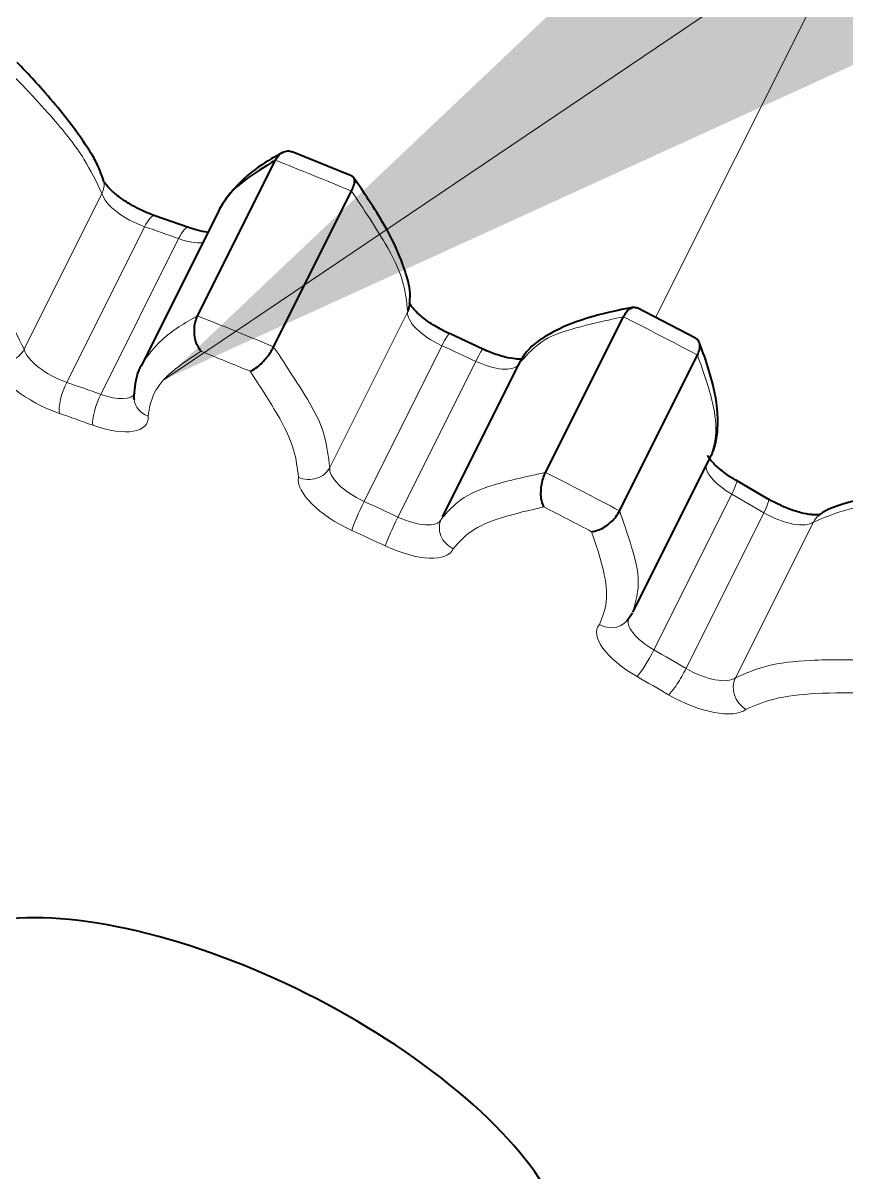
# Model space of a CAD drawing. Header units: inches. Extents: x 0 to 11, y 0 to 8.5.
# Drawn here: x 3.8885 to 3.9748, y 5.4853 to 5.6059 of the extents above; entities that cross this region are included whole.
import ezdxf

# ---------------------------------------------------------------- set-up
doc = ezdxf.new("R2010")
doc.units = ezdxf.units.IN
doc.header["$LTSCALE"] = 0.5
doc.header["$MEASUREMENT"] = 0
doc.linetypes.add('ONS_PHANTOM', pattern=[0.49999999999999994, 0.25, -0.05, 0.05, -0.05, 0.05, -0.05])
for name, color, linetype, lineweight in [('ANNOTATION_LINES', 7, 'Continuous', 13), ('EXPLODE_LINES', 7, 'ONS_PHANTOM', 13), ('TANGENT_LINES', 7, 'Continuous', 15), ('Visible', 7, 'Continuous', 40)]:
    doc.layers.add(name, color=color, linetype=linetype, lineweight=lineweight)

msp = doc.modelspace()

# ---------------------------------------------------------------- linework, layer by layer
at = {"layer": 'ANNOTATION_LINES', "color": 7}
msp.add_line((3.903289779908993, 5.568474268899156, -0.2083413760521762), (5.08211140703416, 6.363548852293155, 0.2083413760521762), dxfattribs=at)
msp.add_solid([(4.069294567751205, 5.644252962563418), (3.903289779908993, 5.568474268899156), (4.035744462355108, 5.693996207611473)], dxfattribs=at)
at = {"layer": 'EXPLODE_LINES'}
msp.add_line((3.954869516188228, 5.574991672167077), (4.1121281530178, 5.88950894582622), dxfattribs=at)
at = {"layer": 'TANGENT_LINES'}
for p, q in [((3.896806816375683, 5.588002413512892), (3.888641850566406, 5.571672481894337)), ((3.893110470103352, 5.568190970088962), (3.90127543591263, 5.584520901707517)), ((3.904842029081543, 5.583267527533784), (3.896677063272266, 5.566937595915229)), ((3.928871232200483, 5.575613804935328), (3.920706266391206, 5.559283873316773)), ((3.9242933723322, 5.555710305064436), (3.932458338141477, 5.572040236682991)), ((3.936014208754564, 5.570398004051295), (3.927849242945287, 5.554068072432741)), ((3.954691045578501, 5.540144592118276), (3.962856011387779, 5.55647452373683)), ((3.966222853244477, 5.554525781048691), (3.9580578874352, 5.538195849430137)), ((3.963245621857548, 5.537217699650303), (3.971410587666826, 5.553547631268858))]:
    msp.add_line(p, q, dxfattribs=at)
for centre, major_axis, ratio, start_param, end_param in [((3.916798912643274, 5.510516682202664), (0.1605177369562349, -0.08025886847811749), 0.4082482904638632, 1.734434599912879, 1.783152902215991), ((3.894547583088424, 5.588747968948407), (-0.002418858768263001, -0.0006317612359089504), 0.8596111946240661, 2.496427582690767, 3.097432109660005), ((3.916798912643274, 5.510516682202664), (0.1364400764128, -0.06822003820640003), 0.4082482904638631, 1.858124214764678, 1.883862762620616), ((3.916798912643274, 5.510516682202664), (0.1605177369562349, -0.08025886847811749), 0.4082482904638632, 1.510035124656465, 1.558753426959577), ((3.886382617279147, 5.572418037329852), (-0.002418858768263019, -0.0006317612359088779), 0.8596111946240678, 0.9256312558954777, 2.496427582691369), ((3.892658195717575, 5.57034707297121), (0.003975163091728432, -0.001987581545864217), 0.4082482904638632, 9.76805461711674, 11.30864072339005), ((3.907613326107838, 5.492145509131791), (0.1582816689787351, -0.07914083448936758), 0.4082482904638632, 1.742859057897278, 1.77472844423161), ((3.916798912643274, 5.510516682202664), (0.1364400764128, -0.06822003820640003), 0.4082482904638631, 1.633724739508259, 1.659463287364197), ((3.896328701093965, 5.56905718191119), (0.003975163091728432, -0.001987581545864217), 0.4082482904638632, 11.28290217553394, 12.5592584415031), ((3.907613326107837, 5.49214550913179), (0.1342040084353002, -0.06710200421765011), 0.4082482904638631, 1.858124214764668, 1.883862762620606), ((3.9184318475771, 5.560285752589382), (-0.002460045284256895, 0.0004451709777213863), 0.9064282742438462, 1.311571370577352, 2.882367697372421), ((3.924749607566852, 5.557502785466618), (0.003975163091728432, -0.001987581545864217), 0.4082482904638632, 9.543655141860265, 11.08424124813347), ((3.962101197946253, 5.55572133698649), (-0.001240779739861083, -0.00217036071590652), 0.1235261564069001, 1.994784838155272, 3.152202283872171), ((3.916798912643274, 5.510516682202664), (0.1364400764128, -0.06822003820640003), 0.4082482904638631, 1.409325264251846, 1.435063812107781), ((3.965412861826957, 5.553804531550483), (-0.001263939218244409, -0.002156955644556399), 0.1467625393379273, 1.996231602013948, 3.142061873527586), ((3.907613326107838, 5.492145509131791), (0.1582816689787351, -0.07914083448936758), 0.4082482904638632, 1.51845958264086, 1.550328968975196), ((3.928409077987208, 5.555812706610285), (0.003975163091728432, -0.001987581545864217), 0.4082482904638632, 11.05850270027743, 12.56637061435906), ((3.907613326107837, 5.492145509131791), (0.1342040084353002, -0.06710200421765011), 0.4082482904638631, 1.633724739508252, 1.659463287364189), ((3.949989770219323, 5.544838987882973), (-0.001883645162587756, 0.00164373991296061), 0.9077932552781861, 1.802098529154928, 3.372894855949824), ((3.956032912893844, 5.541483567588279), (0.003975163091728432, -0.001987581545864217), 0.4082482904638632, 9.42477796076927, 10.85984177287703), ((3.953936232136976, 5.539391405367936), (-0.001240779739861083, -0.00217036071590652), 0.1235261564069001, 0.4239885113604281, 1.994784838155272), ((3.957247896017679, 5.537474599931929), (-0.001263939218244409, -0.002156955644556399), 0.1467625393379273, 0.4254352752190034, 1.996231602013985), ((3.959497847230673, 5.539478048546646), (0.003975163091728432, -0.001987581545864217), 0.4082482904638632, 10.83410322502109, 12.3746893312943), ((3.907613326107837, 5.492145509131791), (0.1342040084353002, -0.06710200421765011), 0.4082482904638631, 1.409325264251841, 1.435063812107779)]:
    msp.add_ellipse(centre, major_axis=major_axis, ratio=ratio, start_param=start_param, end_param=end_param, dxfattribs=at)
at = {"layer": 'TANGENT_LINES', "extrusion": (0, 0, -1)}
for centre, major_axis, ratio, start_param, end_param in [((3.900823161526853, 5.586677004589765), (-0.003975163091728432, 0.001987581545864217), 0.4082482904638632, 10.68250785173878, 12.2230939580119), ((3.901529844662093, 5.583308072824792), (-0.0008154368459554072, -0.002363273735786504), 0.2811436768370424, 2.010207644721332, 3.134858017227302), ((3.905037986201664, 5.582075239755458), (-0.0008421697559494673, -0.00235387979773055), 0.2586991063323808, 2.007147850761132, 3.15653755167668), ((3.904493666903242, 5.585387113529745), (-0.003975163091728432, 0.001987581545864217), 0.4082482904638632, 10.00264165206233, 10.70824639959451), ((3.908633946833997, 5.49418675058411), (-0.1605177369562349, 0.08025886847811749), 0.4082482904638632, 1.358439751373802, 1.40715805367691), ((3.932914573376129, 5.573832717085173), (-0.003975163091728432, 0.001987581545864217), 0.4082482904638632, 10.90690732699498, 12.44749343326809), ((3.932201701375923, 5.571031948988844), (-0.001036197496012825, -0.002275147192877144), 0.08083547432620183, 1.992799475339369, 3.129866393303112), ((3.935699296087829, 5.569416630324774), (-0.001060161802309823, -0.002264079714348236), 0.05740761219152445, 1.992069536867198, 3.136006246924512), ((3.891637574991416, 5.568305831518892), (-0.006211231069228223, 0.003105615534614112), 0.4082482904638632, 10.68250785173858, 12.22309395801161), ((3.936574043796485, 5.57214263822884), (-0.003975163091728432, 0.001987581545864217), 0.4082482904638632, 9.515932732772015, 10.93264587485102), ((3.893364878852816, 5.566978141206237), (-0.0008154368459554072, -0.002363273735786504), 0.2811436768370424, 0.439411317926601, 2.010207644721332), ((3.908633946833997, 5.49418675058411), (-0.1364400764128, 0.06822003820640003), 0.4082482904638631, 1.25772989096918, 1.283468438825119), ((3.896873020392388, 5.565745308136902), (-0.0008421697559494672, -0.00235387979773055), 0.2586991063323809, 0.4363515239665475, 2.007147850761095), ((3.902658159878708, 5.566698477012298), (0.002485287584386473, 0.000270823970309965), 0.8828620815368353, 2.087821695631293, 3.145764201517378), ((3.895308080367805, 5.56701594045887), (-0.006211231069228223, 0.003105615534614112), 0.4082482904638632, 9.167660293321333, 10.70824639959449), ((3.964197878703121, 5.557813499206834), (-0.003975163091728432, 0.001987581545864217), 0.4082482904638632, 11.13130680225141, 12.34666792858861), ((3.923728986840692, 5.555461544014299), (-0.006211231069228223, 0.003105615534614112), 0.4082482904638632, 10.90690732699488, 12.44749343326812), ((3.908633946833997, 5.49418675058411), (-0.1605177369562349, 0.08025886847811749), 0.4082482904638632, 1.582839226630214, 1.631557528933328), ((3.924036735566645, 5.55470201737029), (-0.001036197496012825, -0.002275147192877144), 0.08083547432620183, 0.4220031485445704, 1.992799475339387), ((3.908633946833997, 5.49418675058411), (-0.1364400764128, 0.06822003820640003), 0.4082482904638631, 1.482129366225591, 1.507867914081531), ((3.96766281303995, 5.5558079801652), (-0.003975163091728432, 0.001987581545864217), 0.4082482904638632, 9.61645924383425, 11.15704535010749), ((3.927534330278553, 5.55308669870622), (-0.001060161802309823, -0.002264079714348236), 0.0574076121915244, 0.4212732100721524, 1.992069536866891), ((3.934658459612995, 5.55279170269647), (0.00231826407353489, -0.0009357626223340071), 0.9123823676786503, 1.643813336267904, 3.214609663062977), ((3.97351874741692, 5.552276162987315), (0.001539515454286702, -0.001969744187962593), 0.8961519921280794, 2.738881618393276, 3.139551303039368), ((3.927388457261048, 5.553771465157966), (-0.006211231069228223, 0.003105615534614112), 0.4082482904638632, 9.392059768577726, 10.93264587485091), ((3.955012292167685, 5.53944232613596), (-0.006211231069228223, 0.003105615534614112), 0.4082482904638632, 11.13130680225144, 12.67189290852446), ((3.908633946833997, 5.49418675058411), (-0.1364400764128, 0.06822003820640003), 0.4082482904638631, 1.706528841482009, 1.732267389337946), ((3.965353781607643, 5.535946231368761), (0.001539515454286702, -0.001969744187962592), 0.8961519921280796, 1.168085291598682, 2.738881618393207), ((3.958477226504513, 5.537436807094327), (-0.006211231069228223, 0.003105615534614112), 0.4082482904638632, 9.616459243834296, 11.15704535010725)]:
    msp.add_ellipse(centre, major_axis=major_axis, ratio=ratio, start_param=start_param, end_param=end_param, dxfattribs=at)
at = {"layer": 'TANGENT_LINES'}
for points, knots in [([(3.896806816375683, 5.588002413512892), (3.896234174895143, 5.589204511534711), (3.895007754118864, 5.591779033358896), (3.891677630126082, 5.596001435042701), (3.888263776198714, 5.599581543497631), (3.886392906042127, 5.601543524943873)], [0, 0, 0, 0, 0.2836081472410248, 0.6074008536205306, 1, 1, 1, 1]), ([(3.928871232200483, 5.575613804935328), (3.928754139176481, 5.57667324428241), (3.928501947190929, 5.578955037880177), (3.926549313461473, 5.582926728777512), (3.924246757449148, 5.586356068125605), (3.92297697163177, 5.588247238826287)], [0, 0, 0, 0, 0.2799289681832968, 0.6029039125165264, 1, 1, 1, 1]), ([(3.878227940232851, 5.585213593325318), (3.878227987800481, 5.58521354970697), (3.878234076269357, 5.58520796673063), (3.884210709700181, 5.578939149459549), (3.886705618229392, 5.575593011920106), (3.88802554785207, 5.572920386523512), (3.888641850566406, 5.571672481894337)], [0, 0, 0, 0, 0.003081842740484523, 0.3944636965101472, 0.717262450165692, 1, 1, 1, 1]), ([(3.900951989333397, 5.569977931203619), (3.90098211126596, 5.570042711806156), (3.901110068091552, 5.57031789734557), (3.903103412936655, 5.573074714398269), (3.905513418965176, 5.574423494082016), (3.906832098549891, 5.575161503950947)], [0, 0, 0, 0, 0.1223606299398378, 0.5197833091107837, 1, 1, 1, 1]), ([(3.951495134807262, 5.575076495776624), (3.95149508729493, 5.57507649160262), (3.951489072968847, 5.575075963238315), (3.945368531722307, 5.573771557974871), (3.942667649350283, 5.572480752237151), (3.941240876890652, 5.570933027104274), (3.940573623092131, 5.570209207782554)], [0, 0, 0, 0, 0.003148018782946418, 0.3984904713319247, 0.7186940950947935, 1, 1, 1, 1]), ([(3.90719747654909, 5.571452421231892), (3.906142498137178, 5.570778299544247), (3.904140324187881, 5.56949892845341), (3.902081291586347, 5.567189388156526), (3.901781088713143, 5.565476362092944), (3.901637539152548, 5.564657235559979)], [0, 0, 0, 0, 0.367570574128981, 0.6975879503686545, 1, 1, 1, 1]), ([(3.914812005822493, 5.571917307207732), (3.914812040425435, 5.571917264837098), (3.914816437785137, 5.571911880355154), (3.918851356121207, 5.565900802570774), (3.920246935323818, 5.56275930163712), (3.920560621530712, 5.560385863381913), (3.920706266391206, 5.559283873316773)], [0, 0, 0, 0, 0.003139595959221515, 0.3989814678493939, 0.7209464160520819, 1, 1, 1, 1]), ([(3.960654537617116, 5.56042584979874), (3.960863390860095, 5.561112996380644), (3.961332326597355, 5.562655838542896), (3.960992509562687, 5.5662220196675), (3.959870570726593, 5.569334874918519), (3.959251243546402, 5.571053218025053)], [0, 0, 0, 0, 0.2645674107430801, 0.5940301047864519, 1, 1, 1, 1]), ([(3.91741122685094, 5.558244511137064), (3.91730374562021, 5.559184105328399), (3.917068494995787, 5.561240651561792), (3.915204102127565, 5.565012925409589), (3.913336954982122, 5.567851728252914), (3.912345156811188, 5.569359654114315)], [0, 0, 0, 0, 0.2828323912170319, 0.6190522400012538, 1, 1, 1, 1]), ([(3.932408657282854, 5.553879276163999), (3.933031916557191, 5.554593709451007), (3.93436461660297, 5.556121364655677), (3.937909723309084, 5.557592290833082), (3.94140112592797, 5.558335778203138), (3.943330168997985, 5.55874656415807)], [0, 0, 0, 0, 0.2821907199114624, 0.6034015069312115, 1, 1, 1, 1]), ([(3.943155050755877, 5.5551305049915), (3.941632707073189, 5.554786066902028), (3.938771716633928, 5.554138753097595), (3.935400812095617, 5.55275179680293), (3.934193359326077, 5.551381090684885), (3.933637838886836, 5.550750461244151)], [0, 0, 0, 0, 0.3804271288106944, 0.7149491870592789, 1, 1, 1, 1]), ([(3.951086277737125, 5.554723286406499), (3.951086297931024, 5.554723246696399), (3.951088851843985, 5.554718224578707), (3.953055229372998, 5.549258950465018), (3.953127641893034, 5.546437258942662), (3.952685112517746, 5.544815343069994), (3.95248793343042, 5.544092661346809)], [0, 0, 0, 0, 0.003224435480769369, 0.4077928412526697, 0.736128551931445, 1, 1, 1, 1]), ([(3.986253391797248, 5.555424257352843), (3.98625333401981, 5.555424262730395), (3.986245974837655, 5.555424947675718), (3.978531361788771, 5.55549858248241), (3.974895364344778, 5.55497669794126), (3.972515954719816, 5.554000929532186), (3.971410587666825, 5.553547631268858)], [0, 0, 0, 0, 0.003123840629365292, 0.3978873596042848, 0.720285457408764, 1, 1, 1, 1]), ([(3.948969149493163, 5.542797746430653), (3.949272864262698, 5.543555362564882), (3.949927077873634, 5.545187297645401), (3.94949303707377, 5.548577754258649), (3.948621607261105, 5.551161612394869), (3.948158363012929, 5.552535168133163)], [0, 0, 0, 0, 0.2887050018906442, 0.6218819785122314, 1, 1, 1, 1]), ([(3.963245621857548, 5.537217699650303), (3.964296045501743, 5.537671514261505), (3.966557184118568, 5.538648394159382), (3.971261946750983, 5.53916024153066), (3.975664819118311, 5.539117727838266), (3.97808842598797, 5.539094325734289)], [0, 0, 0, 0, 0.2805875899734973, 0.6039919594316743, 1, 1, 1, 1]), ([(3.977330414479494, 5.535650258056264), (3.975408566672756, 5.535652681128593), (3.971784189097693, 5.535657250756313), (3.96730823870286, 5.53517876072328), (3.965266535017398, 5.534304611303702), (3.964333160881483, 5.533904989916441)], [0, 0, 0, 0, 0.379950401840025, 0.7165415030458213, 1, 1, 1, 1])]:
    msp.add_open_spline(points, degree=3, knots=knots, dxfattribs=at)
at = {"layer": 'Visible'}
for p, q in [((3.915533200306653, 5.592179782976361), (3.915725181770162, 5.59230882414185)), ((3.923046442738745, 5.589808433814147), (3.916746737668214, 5.592369519699905)), ((3.906832098549891, 5.575161503950947), (3.914997064359168, 5.591491435569502)), ((3.923208456440776, 5.589686859978758), (3.923053056628739, 5.58980557857769)), ((3.914812005822493, 5.571917307207732), (3.92297697163177, 5.588247238826287)), ((3.909073176306285, 5.586221827890921), (3.900908210497008, 5.569891896272367)), ((3.909327536155562, 5.586695056520527), (3.909148653798904, 5.586374167952041)), ((3.905880155957614, 5.584429119553188), (3.902345281508048, 5.585671346560578)), ((3.943330168997985, 5.55874656415807), (3.951495134807262, 5.575076495776624)), ((3.959044737087247, 5.572835455125769), (3.952938131103225, 5.576003102810089)), ((3.936759457890139, 5.571680710039122), (3.933237898871935, 5.573307096181722)), ((3.959473082299865, 5.572295861579746), (3.959434583930139, 5.572412590260867)), ((3.940662891686097, 5.570423685691483), (3.93249792587682, 5.554093754072928)), ((3.951086277737125, 5.554723286406499), (3.959251243546402, 5.571053218025053)), ((3.952491742502736, 5.544100249981137), (3.960656708312014, 5.560430181599692)), ((3.966676801045201, 5.55596148719504), (3.963341977686114, 5.557891697702397)), ((3.951860723738307, 5.543180704694311), (3.952446755945643, 5.544013498412349))]:
    msp.add_line(p, q, dxfattribs=at)
for centre, major_axis, ratio, start_param, end_param in [((3.894547583088424, 5.588747968948407), (-0.002418858768263001, -0.0006317612359089504), 0.8596111946240661, 3.097432109660005, 3.142559946691192), ((3.926596813386377, 5.576615684207937), (-0.002460045284256895, 0.0004451709777213859), 0.9064282742438459, 2.882367697372123, 3.168449438254728), ((3.911400867527678, 5.490396282348716), (0.03354101966249685, -0.01677050983124843), 0.4082482904638631, 2.266233259184185e-16, 3.141592653589819)]:
    msp.add_ellipse(centre, major_axis=major_axis, ratio=ratio, start_param=start_param, end_param=end_param, dxfattribs=at)
at = {"layer": 'Visible', "extrusion": (0, 0, -1)}
for centre, major_axis, ratio, start_param, end_param in [((3.902658159878708, 5.566698477012298), (0.002485287584386473, 0.000270823970309965), 0.8828620815368353, 9.428949508696963, 9.462517084543073), ((3.97351874741692, 5.552276162987315), (0.001539515454286702, -0.001969744187962593), 0.8961519921280794, 9.422736610218955, 9.524789534772966)]:
    msp.add_ellipse(centre, major_axis=major_axis, ratio=ratio, start_param=start_param, end_param=end_param, dxfattribs=at)
at = {"layer": 'Visible'}
for points, knots in [([(3.896965699256378, 5.58938257075775), (3.89676330966733, 5.589952105903689), (3.896366179652683, 5.591069651039832), (3.895481064038945, 5.592530635536512), (3.893292585763988, 5.595820701492176), (3.88936163040384, 5.60025625075789), (3.888296901199249, 5.601350706116857), (3.887908865109335, 5.601749575778973)], [0, 0, 0, 0, 0.156180391733404, 0.306458062135897, 0.5438144618583698, 0.8337450952479055, 1, 1, 1, 1]), ([(3.915754206484361, 5.592304500987098), (3.915394997890745, 5.592104730394522), (3.914461253465396, 5.591585436924148), (3.911619567202119, 5.589835752381978), (3.90953024648524, 5.587078864230828), (3.909367305581867, 5.586770355162062), (3.909327536155562, 5.586695056520527)], [0, 0, 0, 0, 0.2146334999924955, 0.5579288404352907, 0.892102498282767, 1, 1, 1, 1]), ([(3.914997064359167, 5.591491435569502), (3.915127089784662, 5.591696567728929), (3.915335173360703, 5.592024846856894), (3.915479179464102, 5.592137517113627), (3.915533200306653, 5.592179782976361)], [0, 0, 0, 0, 0.6248711597931786, 1, 1, 1, 1]), ([(3.915725181770162, 5.592308824141851), (3.915744371304227, 5.592320747854153), (3.915809533950964, 5.592361237667504), (3.916325137406249, 5.59251852779196), (3.916608707388321, 5.592418234638984), (3.916746745406976, 5.592369413293296)], [0, 0, 0, 0, 0.176425562844655, 0.5990951415668955, 1, 1, 1, 1]), ([(3.914997064359167, 5.591491435569502), (3.914997029254742, 5.591491421475494), (3.914992577085352, 5.591489633982605), (3.910654549836454, 5.588914264131799), (3.909736421655624, 5.58737271936), (3.909325636201544, 5.586683007201842)], [0, 0, 0, 0, 0.004372432483657512, 0.5545400621005631, 1, 1, 1, 1]), ([(3.902345281508048, 5.585671346560578), (3.901995340068511, 5.58579997582711), (3.901204225564898, 5.586090768705129), (3.899538134540161, 5.586952437346396), (3.898149757593387, 5.587968771753217), (3.897373941490752, 5.588732100455615), (3.897021587449065, 5.589245364788945), (3.896978797441286, 5.589350959683713), (3.896964907787552, 5.589385235829022)], [0, 0, 0, 0, 0.1829673394017941, 0.4136352530278444, 0.6360071340095006, 0.8121860283109961, 0.9390355092577342, 1, 1, 1, 1]), ([(3.92297697163177, 5.588247238826287), (3.923064533283244, 5.588446313117393), (3.923228456905048, 5.588818998856603), (3.923338190026924, 5.589268306625585), (3.923250549364456, 5.589636915379208), (3.923217778098456, 5.589675799533931), (3.923208456440776, 5.589686859978758)], [0, 0, 0, 0, 0.3438851200752187, 0.6437851892695534, 0.8986760985630063, 1, 1, 1, 1]), ([(3.929055020893859, 5.576160358298901), (3.92909539562487, 5.576630866491039), (3.929174757761172, 5.577555715631598), (3.928934098253691, 5.578845795882736), (3.928148234704972, 5.581255888939618), (3.926702531379917, 5.584482005640143), (3.923543188536203, 5.589197843535421), (3.923263197508674, 5.589585742222539), (3.923199255139902, 5.589674327778714)], [0, 0, 0, 0, 0.1320055335802734, 0.2594751936749923, 0.4323173702163175, 0.657962824042834, 0.9218879710837363, 1, 1, 1, 1]), ([(3.909325636201544, 5.586683007201842), (3.909305450124597, 5.586649384768032), (3.909251059121524, 5.586558789755173), (3.909142720663956, 5.586353655880175), (3.909074589746557, 5.586224653128918)], [0, 0, 0, 0, 0.3711289700032083, 1, 1, 1, 1]), ([(3.907923515248989, 5.583916403347525), (3.907533668395944, 5.58398461782955), (3.906790153496476, 5.584114716311426), (3.906173486302407, 5.584327774211721), (3.905880155957614, 5.584429119553188)], [0, 0, 0, 0, 0.524329577422051, 1, 1, 1, 1]), ([(3.929379480912705, 5.57603423495182), (3.929315899400515, 5.576112572916957), (3.929194351785704, 5.576262330173173), (3.929058210177295, 5.576532634360086), (3.929056512490884, 5.576540100216828), (3.929056319636829, 5.576540948324429)], [0, 0, 0, 0, 0.4929703252571436, 0.9424023610601054, 1, 1, 1, 1]), ([(3.952518850740753, 5.576072365758452), (3.952540680989715, 5.576077703583946), (3.952608055850908, 5.576094177754827), (3.952802876888985, 5.576040853151252), (3.952934573614982, 5.576004806347605)], [0, 0, 0, 0, 0.3240117838518083, 1, 1, 1, 1]), ([(3.90719747654909, 5.571452421231892), (3.907193968452555, 5.571456007095126), (3.907170347111721, 5.571480152068557), (3.906681955980099, 5.572230032414971), (3.906537279041807, 5.572938607494017), (3.906470721195716, 5.57373566002372), (3.906558638463152, 5.574487205143109), (3.906741554978853, 5.574938241306896), (3.906832098549891, 5.575161503950947)], [0, 0, 0, 0, 0.03456081752018234, 0.2327110562600472, 0.4305889412767513, 0.6235737760424642, 0.8136692336476256, 1, 1, 1, 1]), ([(3.933237898871935, 5.573307096181722), (3.932890531450662, 5.573472836910388), (3.932119667933945, 5.573840641929332), (3.930632998726446, 5.574790008981941), (3.929675003573384, 5.575676283131861), (3.929458498215541, 5.575938525244506), (3.929379480912705, 5.57603423495182)], [0, 0, 0, 0, 0.2608223436732006, 0.5788062344620577, 0.8462781907310174, 1, 1, 1, 1]), ([(3.952522991649411, 5.576056767870372), (3.952109103829654, 5.575984805685567), (3.950965204957629, 5.575785917344096), (3.946411078710585, 5.574680427106588), (3.943471377496183, 5.573154028050909), (3.94165763298459, 5.571942798367145), (3.94064474485677, 5.570435783707971), (3.940531095270344, 5.57012959789301), (3.940494387522575, 5.570030702753843)], [0, 0, 0, 0, 0.1417334483938057, 0.391721437565939, 0.6061538938982018, 0.7773213416887617, 0.9280768872125956, 1, 1, 1, 1]), ([(3.951495134807262, 5.575076495776624), (3.95160151941818, 5.575264161595245), (3.951802724189158, 5.575619093175389), (3.952187715514365, 5.575973506080985), (3.952416379378364, 5.57604177316356), (3.952518850740753, 5.576072365758452)], [0, 0, 0, 0, 0.3824019256000964, 0.7232351671760746, 1, 1, 1, 1]), ([(3.959434583930139, 5.572412590260867), (3.959411551042351, 5.572468823359882), (3.959355979826541, 5.572604496390105), (3.959161065350226, 5.572749361699905), (3.959046938079946, 5.572834183939269)], [0, 0, 0, 0, 0.4144751460378265, 1, 1, 1, 1]), ([(3.912345156811188, 5.569359654114315), (3.912348622092333, 5.569360568680261), (3.912372993618885, 5.569367000876462), (3.913010854416756, 5.569684144173297), (3.913482274026512, 5.570125503261667), (3.914008324181782, 5.570679594379093), (3.914457959114501, 5.571277349512741), (3.914694573884222, 5.571705042919327), (3.914812005822493, 5.571917307207732)], [0, 0, 0, 0, 0.03040605592004124, 0.2138475835062837, 0.4091980391445982, 0.6065696702492378, 0.8047404806917153, 1, 1, 1, 1]), ([(3.940666787462037, 5.570634339278842), (3.940510941821179, 5.570635875342385), (3.94012616719468, 5.570639667801851), (3.939049694186607, 5.570813524401052), (3.937596549649555, 5.57129790970675), (3.937012182490448, 5.571565139601462), (3.936759457890139, 5.571680710039122)], [0, 0, 0, 0, 0.179923236790934, 0.4442209345992713, 0.7596390557297489, 1, 1, 1, 1]), ([(3.959251243546402, 5.571053218025053), (3.959339507945143, 5.571260265269538), (3.959500028267405, 5.571636807690748), (3.959504413557046, 5.571941164648075), (3.959506387532357, 5.57207816657233)], [0, 0, 0, 0, 0.5498643255656617, 1, 1, 1, 1]), ([(3.96061172175492, 5.560343430030904), (3.960650507139955, 5.560410803305586), (3.960773260161154, 5.560624034990865), (3.961275327416465, 5.561956098793607), (3.961408184860008, 5.563706004162604), (3.961355438970179, 5.566116665297843), (3.960388902808651, 5.569961591294798), (3.959718255468123, 5.571652208487707), (3.959416922302544, 5.572411831317376)], [0, 0, 0, 0, 0.06532139814860446, 0.2067376400780402, 0.36947405802056, 0.5594066757368898, 0.8020339855093399, 1, 1, 1, 1]), ([(3.959506387532357, 5.57207816657233), (3.959504404045921, 5.572107579235912), (3.959500078746115, 5.572171718110668), (3.95948256476058, 5.57225225637491), (3.959473082299865, 5.572295861579746)], [0, 0, 0, 0, 0.4585777922482446, 1, 1, 1, 1]), ([(3.94105558103147, 5.570680973980954), (3.941055508601398, 5.570680930465868), (3.941053898243772, 5.570679962983061), (3.940780255305269, 5.570632227816978), (3.940700210434989, 5.570633717328775), (3.940666787462037, 5.570634339278842)], [0, 0, 0, 0, 0.02669850043088983, 0.5935950726107996, 1, 1, 1, 1]), ([(3.900983687989627, 5.570044236333486), (3.900811173550029, 5.569760845885765), (3.900397398420911, 5.569081135135928), (3.900107170226276, 5.566740609275251), (3.900160915159307, 5.566476418003263), (3.900175222874477, 5.566406086285337)], [0, 0, 0, 0, 0.3441314876411078, 0.8253978685198184, 1, 1, 1, 1]), ([(3.960782344285746, 5.559872406692687), (3.960703108652339, 5.559963048126104), (3.960546280574628, 5.560142451270276), (3.960350270481165, 5.56048579724829), (3.960341537590779, 5.560515275784552), (3.960339632497157, 5.56052170657309)], [0, 0, 0, 0, 0.4439519678993663, 0.8786972568801301, 1, 1, 1, 1]), ([(3.963341977686114, 5.557891697702397), (3.963029032540295, 5.558073378711948), (3.962353801088824, 5.558465385852571), (3.96111879144957, 5.559485541435222), (3.960870781752775, 5.559770716480581), (3.960782344285746, 5.559872406692687)], [0, 0, 0, 0, 0.3572366770156025, 0.7707978320264619, 1, 1, 1, 1]), ([(3.943155050755877, 5.5551305049915), (3.943152772944781, 5.55513398469964), (3.943137093848363, 5.555157936940241), (3.942854288331251, 5.555888713691653), (3.942837098601156, 5.556564434496678), (3.942883295069698, 5.557340807537182), (3.943041598561162, 5.558075717217471), (3.943234521585807, 5.558524210217236), (3.943330168997985, 5.55874656415807)], [0, 0, 0, 0, 0.03221052049721059, 0.2217180596433765, 0.4179286245488868, 0.6134404548901483, 0.8083514385570174, 1, 1, 1, 1]), ([(3.971574135033724, 5.554299954461841), (3.971467292328124, 5.55430333684699), (3.971174822727302, 5.554312595736767), (3.970002702342658, 5.554521480062199), (3.968667972498071, 5.554938198425112), (3.96695905064069, 5.555789796237044), (3.966739247208487, 5.55592350151935), (3.966676801045201, 5.55596148719504)], [0, 0, 0, 0, 0.1263187248328545, 0.3457829602958677, 0.606499969441278, 0.8882066266432131, 1, 1, 1, 1]), ([(3.987214212673781, 5.556486120921567), (3.986752678535582, 5.556501918262102), (3.985443038401295, 5.556546744482887), (3.979830231856043, 5.556502364394252), (3.975416045318209, 5.555795117026685), (3.972847393670152, 5.554890744140746), (3.972197295051286, 5.554406882830073), (3.971943740890363, 5.554218165233896)], [0, 0, 0, 0, 0.1521949077292958, 0.4318652574086481, 0.6905997114244922, 0.8793264155893886, 1, 1, 1, 1]), ([(3.948158363012929, 5.552535168133163), (3.948162805386153, 5.552535129567621), (3.948193129762858, 5.552534866312834), (3.948996869615314, 5.552696870834519), (3.949583481820554, 5.553062761419766), (3.95020636189958, 5.553540440838536), (3.950718583334515, 5.554093141374389), (3.950964447999026, 5.554514497793779), (3.951086277737125, 5.554723286406499)], [0, 0, 0, 0, 0.03302799908684716, 0.2254546017753261, 0.4221738899751488, 0.6168184838219153, 0.8101276413482469, 1, 1, 1, 1]), ([(3.972144350274935, 5.554346315917314), (3.972143816810054, 5.554346063204847), (3.972138286548025, 5.554343443414472), (3.971833131604634, 5.554289955100155), (3.971661035855304, 5.554296599387514), (3.971574135033724, 5.554299954461841)], [0, 0, 0, 0, 0.05019848044877404, 0.5203918010267975, 1, 1, 1, 1])]:
    msp.add_open_spline(points, degree=3, knots=knots, dxfattribs=at)

doc.saveas('drawing.dxf')
